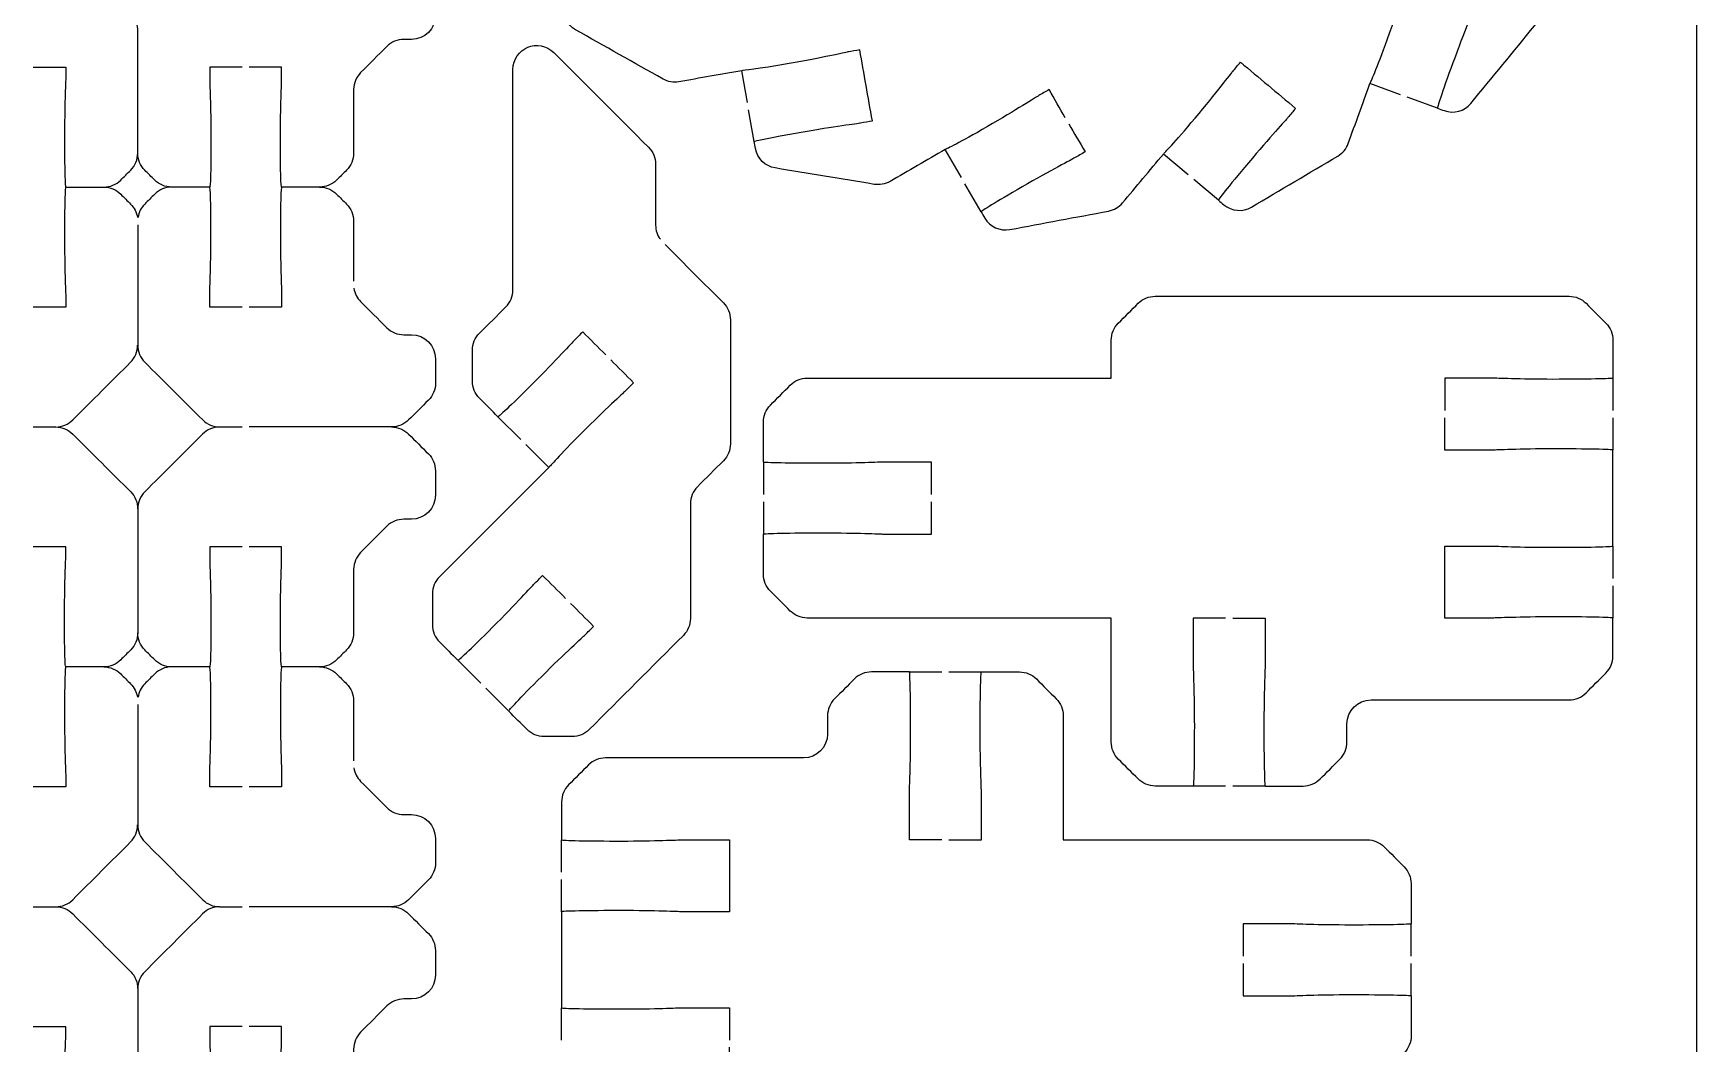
# Model space of a CAD drawing. Extents: x 5 to 405, y 225 to 445.
# Drawn here: x 65.6 to 135, y 337.4 to 379.5 of the extents above; entities that cross this region are included whole.
import ezdxf

# ---------------------------------------------------------------- set-up
doc = ezdxf.new("R2010")
doc.units = 0
doc.header["$MEASUREMENT"] = 0
doc.layers.add('DEFAULT', color=18, linetype='CONTINUOUS')

msp = doc.modelspace()

# ---------------------------------------------------------------- linework, layer by layer
at = {"layer": 'DEFAULT', "color": 1}
for points in [[(134.998, 237.15), (134.998, 432.85)], [(95.418, 376.613), (95.182, 377.94)], [(122.645, 376.941), (121.375, 377.404)], [(124.194, 376.377), (122.924, 376.839)], [(95.704, 374.987), (95.467, 376.313)], [(104.34, 373.484), (103.666, 374.652)], [(113.794, 373.597), (112.761, 374.465)], [(105.165, 372.055), (104.491, 373.223)], [(115.061, 372.539), (114.027, 373.403)], [(131.505, 365.124), (131.505, 363.773)], [(85.976, 362.566), (85.02, 363.518)], [(131.505, 363.473), (131.505, 362.126)], [(87.144, 361.398), (87.141, 361.398), (86.188, 362.354)], [(96.09, 361.625), (96.09, 360.273)], [(96.09, 359.974), (96.09, 358.626)], [(131.505, 358.122), (131.505, 356.77)], [(131.505, 356.471), (131.505, 355.123)], [(84.304, 352.409), (83.348, 353.362)], [(102.173, 352.878), (103.524, 352.878)], [(103.824, 352.878), (105.175, 352.878)], [(85.472, 351.242), (84.516, 352.198)], [(115.355, 348.12), (114.004, 348.12)], [(117.006, 348.12), (115.655, 348.12)], [(87.674, 344.528), (87.674, 345.875)], [(87.674, 342.877), (87.674, 344.228)], [(123.089, 341.025), (123.089, 342.372)], [(123.089, 339.374), (123.089, 340.725)], [(87.674, 337.525), (87.674, 338.873)]]:
    msp.add_lwpolyline(points, dxfattribs=at)
for points, knots in [([(108.672, 375.982), (108.447, 376.372), (108.223, 376.763), (107.998, 377.153), (107.853, 377.07), (107.709, 376.986), (107.564, 376.903), (107.455, 376.839), (106.622, 376.303), (105.423, 375.611), (104.227, 374.92), (103.729, 374.687), (103.666, 374.652), (102.899, 374.21), (102.133, 373.768), (101.366, 373.325), (101.165, 373.209), (100.932, 373.167), (100.703, 373.205), (99.328, 373.432), (97.953, 373.659), (96.579, 373.886), (96.159, 373.957), (95.827, 374.281), (95.757, 374.701), (95.739, 374.797), (95.721, 374.892), (95.704, 374.987), (95.704, 375.015), (96.311, 375.142), (97.665, 375.382), (99.027, 375.622), (100.011, 375.745), (100.135, 375.77), (100.299, 375.798), (100.464, 375.827), (100.629, 375.855), (100.455, 376.839), (100.28, 377.823), (100.106, 378.808), (99.943, 378.779), (99.78, 378.751), (99.616, 378.723), (99.489, 378.698), (98.522, 378.48), (97.161, 378.24), (95.799, 378), (95.252, 377.954), (95.182, 377.94), (94.309, 377.787), (93.437, 377.634), (92.564, 377.481), (92.338, 377.439), (92.102, 377.481), (91.901, 377.594), (90.686, 378.278), (89.471, 378.963), (88.257, 379.647), (87.886, 379.855), (87.689, 380.272), (87.763, 380.691), (87.779, 380.787), (87.796, 380.882), (87.812, 380.977), (87.816, 381.005), (88.43, 380.917), (89.791, 380.677), (91.153, 380.437), (92.12, 380.219), (92.247, 380.194), (92.41, 380.166), (92.573, 380.138), (92.737, 380.109), (92.911, 381.094), (93.085, 382.078), (93.259, 383.062), (93.094, 383.091), (92.93, 383.121), (92.765, 383.15), (92.642, 383.171), (91.657, 383.295), (90.296, 383.535), (88.934, 383.775), (88.401, 383.919), (88.331, 383.93), (87.459, 384.084), (86.588, 384.238), (85.717, 384.392), (85.491, 384.434), (85.283, 384.551), (85.131, 384.727), (84.223, 385.786), (83.315, 386.844), (82.408, 387.902), (82.132, 388.227), (82.09, 388.689), (82.302, 389.056), (82.35, 389.139), (82.398, 389.223), (82.446, 389.306), (82.461, 389.331), (83.007, 389.042), (84.203, 388.35), (85.403, 387.659), (86.235, 387.119), (86.345, 387.056), (86.489, 386.972), (86.634, 386.889), (86.779, 386.805), (87.003, 387.194), (87.228, 387.584), (87.452, 387.973)], [0, 0, 0, 0, 3.830209, 3.830209, 3.830209, 5.25042, 5.25042, 5.25042, 6.25042, 6.25042, 6.25042, 7.25042, 7.25042, 7.25042, 14.776907, 14.776907, 14.776907, 15.776907, 15.776907, 15.776907, 27.625156, 27.625156, 27.625156, 28.625156, 28.625156, 28.625156, 29.448927, 29.448927, 29.448927, 30.448927, 30.448927, 30.448927, 31.448927, 31.448927, 31.448927, 32.86935, 32.86935, 32.86935, 41.369191, 41.369191, 41.369191, 42.779758, 42.779758, 42.779758, 43.779758, 43.779758, 43.779758, 44.779758, 44.779758, 44.779758, 52.312779, 52.312779, 52.312779, 53.312779, 53.312779, 53.312779, 65.169477, 65.169477, 65.169477, 66.169477, 66.169477, 66.169477, 66.991487, 66.991487, 66.991487, 67.991487, 67.991487, 67.991487, 68.991487, 68.991487, 68.991487, 70.402054, 70.402054, 70.402054, 78.901896, 78.901896, 78.901896, 80.324042, 80.324042, 80.324042, 81.324042, 81.324042, 81.324042, 82.324042, 82.324042, 82.324042, 89.848947, 89.848947, 89.848947, 90.848947, 90.848947, 90.848947, 102.706367, 102.706367, 102.706367, 103.706367, 103.706367, 103.706367, 104.526245, 104.526245, 104.526245, 105.526245, 105.526245, 105.526245, 106.526245, 106.526245, 106.526245, 107.946456, 107.946456, 107.946456, 111.768, 111.768, 111.768, 111.768]), ([(108.824, 375.724), (109.048, 375.335), (109.273, 374.946), (109.497, 374.557), (109.353, 374.473), (109.208, 374.39), (109.063, 374.306), (108.954, 374.243), (108.072, 373.791), (106.873, 373.1), (105.716, 372.433), (105.186, 372.101), (105.165, 372.055), (105.215, 371.971), (105.264, 371.886), (105.313, 371.801), (105.525, 371.435), (105.945, 371.244), (106.361, 371.322), (107.732, 371.578), (109.103, 371.834), (110.475, 372.091), (110.7, 372.133), (110.905, 372.253), (111.057, 372.429), (111.626, 373.108), (112.195, 373.786), (112.764, 374.465), (112.81, 374.521), (113.198, 374.909), (114.087, 375.968), (114.976, 377.026), (115.576, 377.816), (115.657, 377.915), (115.764, 378.042), (115.871, 378.169), (115.978, 378.296), (116.743, 377.654), (117.509, 377.012), (118.275, 376.37), (118.167, 376.243), (118.06, 376.116), (117.953, 375.989), (117.872, 375.89), (117.199, 375.163), (116.31, 374.105), (115.421, 373.043), (115.04, 372.556), (115.061, 372.539), (115.136, 372.476), (115.211, 372.414), (115.286, 372.352), (115.611, 372.08), (116.073, 372.041), (116.437, 372.257), (117.637, 372.966), (118.838, 373.675), (120.038, 374.384), (120.236, 374.504), (120.391, 374.687), (120.469, 374.906), (120.771, 375.738), (121.073, 376.571), (121.375, 377.404), (121.4, 377.471), (121.633, 377.968), (122.109, 379.266), (122.582, 380.564), (122.875, 381.513), (122.917, 381.633), (122.974, 381.79), (123.03, 381.946), (123.086, 382.103), (124.026, 381.76), (124.966, 381.418), (125.905, 381.076), (125.849, 380.92), (125.792, 380.763), (125.736, 380.607), (125.69, 380.487), (125.305, 379.573), (124.833, 378.275), (124.36, 376.973), (124.169, 376.388), (124.194, 376.377), (124.286, 376.344), (124.378, 376.311), (124.469, 376.278), (124.868, 376.134), (125.316, 376.253), (125.584, 376.582), (126.47, 377.66), (127.355, 378.738), (128.24, 379.817), (128.389, 379.993), (128.466, 380.219), (128.466, 380.452), (128.466, 381.335), (128.466, 382.218), (128.466, 383.101), (128.466, 383.122), (128.463, 383.143), (128.463, 383.164), (128.37, 383.996), (128.277, 384.827), (128.184, 385.659), (128.142, 386.036), (127.888, 386.357), (127.531, 386.488), (126.806, 386.752), (126.08, 387.017), (125.355, 387.281), (124.97, 387.422), (124.533, 387.317), (124.265, 387.003), (120.511, 382.642), (114.951, 379.884), (108.746, 379.884), (105.352, 379.884), (102.146, 380.713), (99.327, 382.177), (98.731, 382.487), (98.621, 383.291), (99.094, 383.764), (99.757, 384.426), (100.42, 385.088), (101.084, 385.75), (101.271, 385.937), (101.376, 386.092), (101.376, 386.297)], [0, 0, 0, 0, 3.821544, 3.821544, 3.821544, 5.241755, 5.241755, 5.241755, 6.241755, 6.241755, 6.241755, 7.251755, 7.251755, 7.251755, 8.085302, 8.085302, 8.085302, 9.085302, 9.085302, 9.085302, 20.947342, 20.947342, 20.947342, 21.947342, 21.947342, 21.947342, 29.478511, 29.478511, 29.478511, 30.478511, 30.478511, 30.478511, 31.478511, 31.478511, 31.478511, 32.890779, 32.890779, 32.890779, 41.387349, 41.387349, 41.387349, 42.799616, 42.799616, 42.799616, 43.799616, 43.799616, 43.799616, 44.799616, 44.799616, 44.799616, 45.630579, 45.630579, 45.630579, 46.630579, 46.630579, 46.630579, 58.488277, 58.488277, 58.488277, 59.488277, 59.488277, 59.488277, 67.020296, 67.020296, 67.020296, 68.020296, 68.020296, 68.020296, 69.020296, 69.020296, 69.020296, 70.434262, 70.434262, 70.434262, 78.937685, 78.937685, 78.937685, 80.351651, 80.351651, 80.351651, 81.351651, 81.351651, 81.351651, 82.351651, 82.351651, 82.351651, 83.180385, 83.180385, 83.180385, 84.180385, 84.180385, 84.180385, 96.045872, 96.045872, 96.045872, 97.045872, 97.045872, 97.045872, 104.555872, 104.555872, 104.555872, 105.555872, 105.555872, 105.555872, 112.669873, 112.669873, 112.669873, 113.669873, 113.669873, 113.669873, 120.237323, 120.237323, 120.237323, 121.237323, 121.237323, 121.237323, 122.237323, 122.237323, 122.237323, 123.237323, 123.237323, 123.237323, 124.237323, 124.237323, 124.237323, 132.206419, 132.206419, 132.206419, 133.206419, 133.206419, 133.206419, 133.206419]), ([(65.647, 378.091), (66.098, 378.091), (66.548, 378.091), (66.998, 378.091), (66.998, 377.924), (66.998, 377.757), (66.998, 377.59), (66.998, 377.463), (66.949, 376.472), (66.949, 375.089), (66.949, 373.706), (66.97, 373.089), (66.998, 373.089), (67.526, 373.089), (68.054, 373.089), (68.582, 373.089), (68.85, 373.089), (69.104, 373.195), (69.291, 373.382), (69.43, 373.52), (69.569, 373.659), (69.708, 373.798), (69.895, 373.985), (70.001, 374.239), (70.001, 374.504), (70.001, 376.227), (70.001, 377.951), (70.001, 379.675), (70.001, 379.94), (69.895, 380.197), (69.708, 380.384), (68.902, 381.189), (68.097, 381.993), (67.291, 382.797), (67.104, 382.984), (66.85, 383.09), (66.582, 383.09), (66.27, 383.09), (65.959, 383.09), (65.647, 383.09)], [0, 0, 0, 0, 3.83, 3.83, 3.83, 5.25, 5.25, 5.25, 6.25, 6.25, 6.25, 7.25, 7.25, 7.25, 11.74, 11.74, 11.74, 12.74, 12.74, 12.74, 14.408772, 14.408772, 14.408772, 15.408772, 15.408772, 15.408772, 30.068772, 30.068772, 30.068772, 31.068772, 31.068772, 31.068772, 40.749066, 40.749066, 40.749066, 41.749066, 41.749066, 41.749066, 44.399066, 44.399066, 44.399066, 44.399066]), ([(80.587, 383.091), (80.851, 383.091), (81.109, 382.985), (81.296, 382.794), (81.571, 382.519), (81.846, 382.244), (82.121, 381.969), (82.308, 381.782), (82.414, 381.528), (82.414, 381.263), (82.414, 380.923), (82.414, 380.584), (82.414, 380.244), (82.414, 379.693), (81.966, 379.245), (81.412, 379.245), (81.305, 379.245), (81.198, 379.245), (81.091, 379.245), (80.827, 379.245), (80.573, 379.139), (80.386, 378.953), (80.022, 378.589), (79.659, 378.226), (79.296, 377.862), (79.109, 377.675), (79.003, 377.421), (79.003, 377.153), (79.003, 376.27), (79.003, 375.387), (79.003, 374.504), (79.003, 374.239), (78.897, 373.985), (78.71, 373.798), (78.571, 373.66), (78.433, 373.521), (78.294, 373.382), (78.107, 373.195), (77.853, 373.089), (77.585, 373.089), (77.057, 373.089), (76.529, 373.089), (76.001, 373.089), (75.976, 373.089), (75.951, 373.707), (75.951, 375.09), (75.951, 376.472), (76.001, 377.464), (76.001, 377.591), (76.001, 377.758), (76.001, 377.925), (76.001, 378.092), (75.55, 378.092), (75.1, 378.092), (74.65, 378.092)], [0, 0, 0, 0, 1, 1, 1, 4.30926, 4.30926, 4.30926, 5.30926, 5.30926, 5.30926, 8.19926, 8.19926, 8.19926, 9.19926, 9.19926, 9.19926, 10.10926, 10.10926, 10.10926, 11.10926, 11.10926, 11.10926, 15.47918, 15.47918, 15.47918, 16.47918, 16.47918, 16.47918, 23.98918, 23.98918, 23.98918, 24.98918, 24.98918, 24.98918, 26.657952, 26.657952, 26.657952, 27.657952, 27.657952, 27.657952, 32.147952, 32.147952, 32.147952, 33.147952, 33.147952, 33.147952, 34.147952, 34.147952, 34.147952, 35.567952, 35.567952, 35.567952, 39.397952, 39.397952, 39.397952, 39.397952]), ([(89.511, 366.097), (89.193, 366.416), (88.874, 366.735), (88.555, 367.053), (88.438, 366.936), (88.32, 366.818), (88.202, 366.7), (88.114, 366.612), (87.448, 365.875), (86.47, 364.898), (85.49, 363.921), (85.038, 363.497), (85.02, 363.518), (84.764, 363.775), (84.508, 364.031), (84.251, 364.287), (84.064, 364.478), (83.959, 364.732), (83.959, 364.997), (83.959, 365.428), (83.959, 365.86), (83.959, 366.291), (83.959, 366.556), (84.064, 366.81), (84.251, 366.997), (84.618, 367.364), (84.985, 367.731), (85.352, 368.097), (85.539, 368.288), (85.645, 368.542), (85.645, 368.807), (85.645, 371.869), (85.645, 374.931), (85.645, 377.993), (85.645, 378.885), (86.724, 379.33), (87.352, 378.698), (88.668, 377.383), (89.984, 376.067), (91.3, 374.751), (91.487, 374.564), (91.593, 374.31), (91.593, 374.045), (91.593, 373.199), (91.593, 372.352), (91.593, 371.505), (91.593, 371.29), (91.663, 371.082), (91.79, 370.913)], [0, 0, 0, 0, 3.832519, 3.832519, 3.832519, 5.246732, 5.246732, 5.246732, 6.246732, 6.246732, 6.246732, 7.246732, 7.246732, 7.246732, 10.329718, 10.329718, 10.329718, 11.329718, 11.329718, 11.329718, 14.999718, 14.999718, 14.999718, 15.999718, 15.999718, 15.999718, 20.412064, 20.412064, 20.412064, 21.412064, 21.412064, 21.412064, 47.452064, 47.452064, 47.452064, 48.452064, 48.452064, 48.452064, 64.277114, 64.277114, 64.277114, 65.277114, 65.277114, 65.277114, 72.477114, 72.477114, 72.477114, 73.477114, 73.477114, 73.477114, 73.477114]), ([(74.35, 378.092), (73.901, 378.092), (73.451, 378.092), (73.002, 378.092), (73.002, 377.925), (73.002, 377.758), (73.002, 377.591), (73.002, 377.464), (73.052, 376.472), (73.052, 375.09), (73.052, 373.707), (73.03, 373.089), (73.002, 373.089), (72.473, 373.089), (71.944, 373.089), (71.415, 373.089), (71.15, 373.089), (70.896, 373.195), (70.709, 373.382), (70.57, 373.521), (70.432, 373.66), (70.293, 373.798), (70.106, 373.985), (70, 374.239), (70, 374.504)], [0, 0, 0, 0, 3.82, 3.82, 3.82, 5.24, 5.24, 5.24, 6.24, 6.24, 6.24, 7.24, 7.24, 7.24, 11.74, 11.74, 11.74, 12.74, 12.74, 12.74, 14.408772, 14.408772, 14.408772, 15.408772, 15.408772, 15.408772, 15.408772]), ([(66.998, 373.089), (66.97, 373.089), (66.949, 372.472), (66.949, 371.089), (66.949, 369.706), (66.998, 368.715), (66.998, 368.588), (66.998, 368.421), (66.998, 368.254), (66.998, 368.087), (66.548, 368.087), (66.097, 368.087), (65.647, 368.087)], [0, 0, 0, 0, 1, 1, 1, 2, 2, 2, 3.42, 3.42, 3.42, 7.25, 7.25, 7.25, 7.25]), ([(68.582, 373.089), (68.85, 373.089), (69.104, 372.983), (69.291, 372.797), (69.43, 372.658), (69.568, 372.519), (69.707, 372.38), (69.859, 372.229), (69.958, 372.035), (69.986, 371.823)], [0, 0, 0, 0, 1, 1, 1, 2.668772, 2.668772, 2.668772, 3.668772, 3.668772, 3.668772, 3.668772]), ([(74.35, 368.087), (73.901, 368.087), (73.451, 368.087), (73.002, 368.087), (73.002, 368.254), (73.002, 368.421), (73.002, 368.588), (73.002, 368.715), (73.052, 369.706), (73.052, 371.089), (73.052, 372.472), (73.03, 373.089), (73.002, 373.089), (72.473, 373.089), (71.944, 373.089), (71.415, 373.089), (71.15, 373.089), (70.896, 372.984), (70.709, 372.797), (70.57, 372.658), (70.432, 372.519), (70.293, 372.38), (70.141, 372.229), (70.042, 372.035), (70.014, 371.823)], [0, 0, 0, 0, 3.82, 3.82, 3.82, 5.24, 5.24, 5.24, 6.24, 6.24, 6.24, 7.24, 7.24, 7.24, 11.74, 11.74, 11.74, 12.74, 12.74, 12.74, 14.408772, 14.408772, 14.408772, 15.408772, 15.408772, 15.408772, 15.408772]), ([(76.001, 373.089), (75.976, 373.089), (75.951, 372.472), (75.951, 371.089), (75.951, 369.706), (76.001, 368.715), (76.001, 368.588), (76.001, 368.421), (76.001, 368.254), (76.001, 368.087), (75.55, 368.087), (75.1, 368.087), (74.65, 368.087)], [0, 0, 0, 0, 1, 1, 1, 2, 2, 2, 3.42, 3.42, 3.42, 7.25, 7.25, 7.25, 7.25]), ([(77.585, 373.089), (77.853, 373.089), (78.107, 372.983), (78.294, 372.797), (78.433, 372.658), (78.571, 372.519), (78.71, 372.38), (78.897, 372.193), (79.003, 371.939), (79.003, 371.671), (79.003, 370.839), (79.003, 370.006), (79.003, 369.173)], [0, 0, 0, 0, 1, 1, 1, 2.668772, 2.668772, 2.668772, 3.668772, 3.668772, 3.668772, 10.748772, 10.748772, 10.748772, 10.748772]), ([(70.001, 371.522), (70.001, 369.848), (70.001, 368.173), (70.001, 366.499), (70.001, 366.234), (70.106, 365.98), (70.293, 365.793), (71.099, 364.989), (71.904, 364.185), (72.71, 363.38), (72.897, 363.193), (73.151, 363.088), (73.415, 363.088), (73.727, 363.088), (74.039, 363.088), (74.35, 363.088)], [0, 0, 0, 0, 14.24, 14.24, 14.24, 15.24, 15.24, 15.24, 24.920294, 24.920294, 24.920294, 25.920294, 25.920294, 25.920294, 28.570294, 28.570294, 28.570294, 28.570294]), ([(91.991, 370.69), (92.8, 369.881), (93.609, 369.072), (94.418, 368.263), (94.605, 368.076), (94.711, 367.822), (94.711, 367.558), (94.711, 365.833), (94.711, 364.108), (94.711, 362.382), (94.711, 362.118), (94.605, 361.864), (94.418, 361.677), (94.057, 361.316), (93.696, 360.955), (93.335, 360.594), (93.148, 360.407), (93.043, 360.149), (93.043, 359.885), (93.043, 358.293), (93.043, 356.7), (93.043, 355.108), (93.043, 354.844), (92.937, 354.59), (92.75, 354.399), (91.441, 353.09), (90.132, 351.781), (88.823, 350.473), (88.636, 350.286), (88.382, 350.18), (88.118, 350.18), (87.727, 350.18), (87.337, 350.18), (86.947, 350.18), (86.678, 350.18), (86.424, 350.286), (86.237, 350.473), (85.981, 350.729), (85.725, 350.985), (85.468, 351.242), (85.468, 351.277), (85.892, 351.736), (86.848, 352.692), (87.825, 353.669), (88.562, 354.336), (88.654, 354.424), (88.772, 354.541), (88.889, 354.659), (89.007, 354.777), (88.688, 355.095), (88.369, 355.414), (88.051, 355.733)], [0, 0, 0, 0, 9.729789, 9.729789, 9.729789, 10.729789, 10.729789, 10.729789, 25.399789, 25.399789, 25.399789, 26.399789, 26.399789, 26.399789, 30.741425, 30.741425, 30.741425, 31.741425, 31.741425, 31.741425, 45.281425, 45.281425, 45.281425, 46.281425, 46.281425, 46.281425, 62.021622, 62.021622, 62.021622, 63.021622, 63.021622, 63.021622, 66.341622, 66.341622, 66.341622, 67.341622, 67.341622, 67.341622, 70.424607, 70.424607, 70.424607, 71.424607, 71.424607, 71.424607, 72.424607, 72.424607, 72.424607, 73.838821, 73.838821, 73.838821, 77.67134, 77.67134, 77.67134, 77.67134]), ([(79.018, 368.873), (79.046, 368.662), (79.145, 368.467), (79.296, 368.316), (79.66, 367.952), (80.023, 367.589), (80.386, 367.226), (80.573, 367.039), (80.827, 366.933), (81.092, 366.933), (81.199, 366.933), (81.306, 366.933), (81.413, 366.933), (81.967, 366.933), (82.415, 366.485), (82.415, 365.931), (82.415, 365.592), (82.415, 365.254), (82.415, 364.915), (82.415, 364.65), (82.309, 364.396), (82.122, 364.209), (81.847, 363.933), (81.572, 363.657), (81.296, 363.38), (81.11, 363.193), (80.852, 363.088), (80.587, 363.088), (78.608, 363.088), (76.629, 363.088), (74.65, 363.088)], [0, 0, 0, 0, 1, 1, 1, 5.36992, 5.36992, 5.36992, 6.36992, 6.36992, 6.36992, 7.27992, 7.27992, 7.27992, 8.27992, 8.27992, 8.27992, 11.15992, 11.15992, 11.15992, 12.15992, 12.15992, 12.15992, 15.476258, 15.476258, 15.476258, 16.476258, 16.476258, 16.476258, 33.306258, 33.306258, 33.306258, 33.306258]), ([(103.089, 360.273), (103.089, 360.724), (103.089, 361.174), (103.089, 361.625), (102.423, 361.625), (101.757, 361.625), (101.092, 361.625), (100.965, 361.625), (99.974, 361.575), (98.591, 361.575), (97.208, 361.575), (96.09, 361.596), (96.09, 361.625), (96.088, 362.181), (96.087, 362.737), (96.086, 363.293), (96.086, 363.561), (96.192, 363.815), (96.379, 364.002), (96.655, 364.279), (96.931, 364.555), (97.208, 364.831), (97.395, 365.018), (97.649, 365.124), (97.917, 365.124), (102.141, 365.124), (106.365, 365.124), (110.589, 365.124), (110.589, 365.653), (110.589, 366.182), (110.589, 366.712), (110.589, 366.976), (110.695, 367.23), (110.881, 367.417), (111.158, 367.694), (111.434, 367.97), (111.711, 368.246), (111.897, 368.433), (112.151, 368.539), (112.42, 368.539), (118.172, 368.539), (123.925, 368.539), (129.677, 368.539), (129.942, 368.539), (130.196, 368.433), (130.383, 368.246), (130.659, 367.97), (130.936, 367.694), (131.212, 367.417), (131.399, 367.23), (131.505, 366.976), (131.505, 366.712), (131.505, 366.182), (131.505, 365.653), (131.505, 365.124), (131.505, 365.099), (130.387, 365.075), (129.004, 365.075), (127.621, 365.075), (126.629, 365.124), (126.502, 365.124), (125.836, 365.124), (125.169, 365.124), (124.502, 365.124), (124.502, 364.674), (124.502, 364.223), (124.502, 363.773)], [0, 0, 0, 0, 3.83, 3.83, 3.83, 9.49, 9.49, 9.49, 10.49, 10.49, 10.49, 11.49, 11.49, 11.49, 16.220011, 16.220011, 16.220011, 17.220011, 17.220011, 17.220011, 20.543412, 20.543412, 20.543412, 21.543412, 21.543412, 21.543412, 57.463412, 57.463412, 57.463412, 61.963412, 61.963412, 61.963412, 62.963412, 62.963412, 62.963412, 66.286814, 66.286814, 66.286814, 67.286814, 67.286814, 67.286814, 116.206814, 116.206814, 116.206814, 117.206814, 117.206814, 117.206814, 120.530216, 120.530216, 120.530216, 121.530216, 121.530216, 121.530216, 126.030216, 126.030216, 126.030216, 127.030216, 127.030216, 127.030216, 128.030216, 128.030216, 128.030216, 133.700216, 133.700216, 133.700216, 137.530216, 137.530216, 137.530216, 137.530216]), ([(66.583, 363.087), (66.848, 363.087), (67.103, 363.192), (67.29, 363.38), (68.095, 364.184), (68.901, 364.988), (69.706, 365.793), (69.894, 365.98), (69.999, 366.235), (69.999, 366.5)], [0, 0, 0, 0, 1, 1, 1, 10.679587, 10.679587, 10.679587, 11.679587, 11.679587, 11.679587, 11.679587]), ([(89.723, 365.886), (90.04, 365.568), (90.358, 365.251), (90.675, 364.933), (90.558, 364.815), (90.44, 364.698), (90.323, 364.58), (90.234, 364.492), (89.497, 363.825), (88.52, 362.848), (87.543, 361.871), (87.194, 361.451), (87.141, 361.398), (85.621, 359.879), (84.102, 358.36), (82.583, 356.84), (82.396, 356.653), (82.29, 356.399), (82.29, 356.135), (82.29, 355.703), (82.29, 355.272), (82.29, 354.84), (82.29, 354.572), (82.396, 354.321), (82.583, 354.131), (82.838, 353.875), (83.093, 353.618), (83.348, 353.362), (83.369, 353.341), (83.821, 353.764), (84.798, 354.741), (85.775, 355.718), (86.442, 356.456), (86.53, 356.548), (86.648, 356.664), (86.765, 356.78), (86.883, 356.897), (87.202, 356.579), (87.52, 356.262), (87.839, 355.944)], [0, 0, 0, 0, 3.818377, 3.818377, 3.818377, 5.23259, 5.23259, 5.23259, 6.23259, 6.23259, 6.23259, 7.23259, 7.23259, 7.23259, 25.504229, 25.504229, 25.504229, 26.504229, 26.504229, 26.504229, 30.174229, 30.174229, 30.174229, 31.174229, 31.174229, 31.174229, 34.250152, 34.250152, 34.250152, 35.250152, 35.250152, 35.250152, 36.250152, 36.250152, 36.250152, 37.657312, 37.657312, 37.657312, 41.482767, 41.482767, 41.482767, 41.482767]), ([(115.655, 355.123), (116.104, 355.123), (116.553, 355.123), (117.002, 355.123), (117.002, 354.456), (117.002, 353.789), (117.002, 353.123), (117.002, 352.996), (116.953, 352.004), (116.953, 350.621), (116.953, 349.239), (116.977, 348.12), (117.002, 348.12), (117.531, 348.12), (118.061, 348.12), (118.59, 348.12), (118.854, 348.12), (119.108, 348.226), (119.295, 348.413), (119.572, 348.689), (119.848, 348.966), (120.124, 349.242), (120.311, 349.429), (120.417, 349.683), (120.417, 349.951), (120.417, 350.204), (120.417, 350.457), (120.417, 350.71), (120.417, 351.26), (120.865, 351.708), (121.419, 351.708), (124.172, 351.708), (126.925, 351.708), (129.677, 351.708), (129.942, 351.708), (130.196, 351.814), (130.383, 352.001), (130.659, 352.277), (130.936, 352.554), (131.212, 352.83), (131.399, 353.017), (131.505, 353.271), (131.505, 353.539), (131.505, 354.067), (131.505, 354.595), (131.505, 355.123), (131.505, 355.151), (130.387, 355.172), (129.004, 355.172), (127.621, 355.172), (126.629, 355.123), (126.502, 355.123), (125.836, 355.123), (125.169, 355.123), (124.502, 355.123), (124.502, 356.122), (124.502, 357.122), (124.502, 358.122), (125.169, 358.122), (125.836, 358.122), (126.502, 358.122), (126.629, 358.122), (127.621, 358.072), (129.004, 358.072), (130.387, 358.072), (131.505, 358.097), (131.505, 358.122), (131.505, 359.456), (131.505, 360.791), (131.505, 362.126), (131.505, 362.154), (130.387, 362.175), (129.004, 362.175), (127.621, 362.175), (126.629, 362.126), (126.502, 362.126), (125.836, 362.126), (125.169, 362.126), (124.502, 362.126), (124.502, 362.575), (124.502, 363.024), (124.502, 363.473)], [0, 0, 0, 0, 3.82, 3.82, 3.82, 9.49, 9.49, 9.49, 10.49, 10.49, 10.49, 11.49, 11.49, 11.49, 15.99, 15.99, 15.99, 16.99, 16.99, 16.99, 20.313402, 20.313402, 20.313402, 21.313402, 21.313402, 21.313402, 23.463402, 23.463402, 23.463402, 24.463402, 24.463402, 24.463402, 47.873402, 47.873402, 47.873402, 48.873402, 48.873402, 48.873402, 52.196804, 52.196804, 52.196804, 53.196804, 53.196804, 53.196804, 57.686804, 57.686804, 57.686804, 58.686804, 58.686804, 58.686804, 59.686804, 59.686804, 59.686804, 65.356804, 65.356804, 65.356804, 73.856804, 73.856804, 73.856804, 79.526804, 79.526804, 79.526804, 80.526804, 80.526804, 80.526804, 81.526804, 81.526804, 81.526804, 92.876804, 92.876804, 92.876804, 93.876804, 93.876804, 93.876804, 94.876804, 94.876804, 94.876804, 100.546804, 100.546804, 100.546804, 104.366804, 104.366804, 104.366804, 104.366804]), ([(65.647, 363.088), (65.959, 363.088), (66.27, 363.088), (66.582, 363.088), (66.85, 363.088), (67.104, 362.982), (67.291, 362.795), (68.097, 361.99), (68.902, 361.186), (69.708, 360.382), (69.895, 360.195), (70.001, 359.937), (70.001, 359.673), (70.001, 357.949), (70.001, 356.225), (70.001, 354.501), (70.001, 354.236), (69.895, 353.982), (69.708, 353.795), (69.569, 353.657), (69.43, 353.518), (69.291, 353.379), (69.104, 353.192), (68.85, 353.086), (68.582, 353.086), (68.054, 353.086), (67.526, 353.086), (66.998, 353.086), (66.97, 353.086), (66.949, 353.704), (66.949, 355.087), (66.949, 356.469), (66.998, 357.461), (66.998, 357.588), (66.998, 357.755), (66.998, 357.922), (66.998, 358.089), (66.548, 358.089), (66.098, 358.089), (65.647, 358.089)], [0, 0, 0, 0, 2.65, 2.65, 2.65, 3.65, 3.65, 3.65, 13.330294, 13.330294, 13.330294, 14.330294, 14.330294, 14.330294, 28.990294, 28.990294, 28.990294, 29.990294, 29.990294, 29.990294, 31.659066, 31.659066, 31.659066, 32.659066, 32.659066, 32.659066, 37.149066, 37.149066, 37.149066, 38.149066, 38.149066, 38.149066, 39.149066, 39.149066, 39.149066, 40.569066, 40.569066, 40.569066, 44.399066, 44.399066, 44.399066, 44.399066]), ([(73.415, 363.087), (73.15, 363.087), (72.896, 362.982), (72.709, 362.795), (71.903, 361.99), (71.098, 361.186), (70.293, 360.382), (70.105, 360.194), (69.999, 359.939), (69.999, 359.674)], [0, 0, 0, 0, 1, 1, 1, 10.679587, 10.679587, 10.679587, 11.679587, 11.679587, 11.679587, 11.679587]), ([(80.587, 363.088), (80.851, 363.088), (81.109, 362.982), (81.296, 362.792), (81.571, 362.517), (81.846, 362.241), (82.121, 361.966), (82.308, 361.779), (82.414, 361.525), (82.414, 361.261), (82.414, 360.921), (82.414, 360.581), (82.414, 360.241), (82.414, 359.691), (81.966, 359.243), (81.412, 359.243), (81.305, 359.243), (81.198, 359.243), (81.091, 359.243), (80.827, 359.243), (80.573, 359.137), (80.386, 358.95), (80.022, 358.587), (79.659, 358.223), (79.296, 357.86), (79.109, 357.673), (79.003, 357.419), (79.003, 357.151), (79.003, 356.268), (79.003, 355.385), (79.003, 354.501), (79.003, 354.237), (78.897, 353.983), (78.71, 353.796), (78.571, 353.657), (78.433, 353.518), (78.294, 353.38), (78.107, 353.193), (77.853, 353.087), (77.585, 353.087), (77.057, 353.087), (76.529, 353.087), (76.001, 353.087), (75.976, 353.087), (75.951, 353.704), (75.951, 355.087), (75.951, 356.47), (76.001, 357.461), (76.001, 357.588), (76.001, 357.755), (76.001, 357.922), (76.001, 358.089), (75.55, 358.089), (75.1, 358.089), (74.65, 358.089)], [0, 0, 0, 0, 1, 1, 1, 4.30926, 4.30926, 4.30926, 5.30926, 5.30926, 5.30926, 8.19926, 8.19926, 8.19926, 9.19926, 9.19926, 9.19926, 10.10926, 10.10926, 10.10926, 11.10926, 11.10926, 11.10926, 15.47918, 15.47918, 15.47918, 16.47918, 16.47918, 16.47918, 23.98918, 23.98918, 23.98918, 24.98918, 24.98918, 24.98918, 26.657952, 26.657952, 26.657952, 27.657952, 27.657952, 27.657952, 32.147952, 32.147952, 32.147952, 33.147952, 33.147952, 33.147952, 34.147952, 34.147952, 34.147952, 35.567952, 35.567952, 35.567952, 39.397952, 39.397952, 39.397952, 39.397952]), ([(115.355, 355.123), (114.904, 355.123), (114.454, 355.123), (114.004, 355.123), (114.004, 354.456), (114.004, 353.789), (114.004, 353.123), (114.004, 352.996), (114.053, 352.004), (114.053, 350.621), (114.053, 349.239), (114.032, 348.12), (114.004, 348.12), (113.476, 348.12), (112.948, 348.12), (112.42, 348.12), (112.151, 348.12), (111.897, 348.226), (111.711, 348.413), (111.434, 348.689), (111.158, 348.966), (110.881, 349.242), (110.695, 349.429), (110.589, 349.683), (110.589, 349.951), (110.589, 351.675), (110.589, 353.399), (110.589, 355.123), (106.365, 355.123), (102.141, 355.123), (97.917, 355.123), (97.652, 355.123), (97.395, 355.229), (97.208, 355.416), (96.933, 355.692), (96.657, 355.968), (96.382, 356.245), (96.195, 356.432), (96.09, 356.686), (96.09, 356.95), (96.09, 357.509), (96.09, 358.067), (96.09, 358.626), (96.09, 358.651), (97.208, 358.675), (98.591, 358.675), (99.974, 358.675), (100.965, 358.626), (101.092, 358.626), (101.757, 358.626), (102.423, 358.626), (103.089, 358.626), (103.089, 359.075), (103.089, 359.524), (103.089, 359.974)], [0, 0, 0, 0, 3.83, 3.83, 3.83, 9.5, 9.5, 9.5, 10.5, 10.5, 10.5, 11.5, 11.5, 11.5, 15.99, 15.99, 15.99, 16.99, 16.99, 16.99, 20.313402, 20.313402, 20.313402, 21.313402, 21.313402, 21.313402, 35.973402, 35.973402, 35.973402, 71.893402, 71.893402, 71.893402, 72.893402, 72.893402, 72.893402, 76.20974, 76.20974, 76.20974, 77.20974, 77.20974, 77.20974, 81.95974, 81.95974, 81.95974, 82.95974, 82.95974, 82.95974, 83.95974, 83.95974, 83.95974, 89.61974, 89.61974, 89.61974, 93.43974, 93.43974, 93.43974, 93.43974]), ([(74.35, 358.089), (73.901, 358.089), (73.451, 358.089), (73.002, 358.089), (73.002, 357.922), (73.002, 357.755), (73.002, 357.588), (73.002, 357.461), (73.052, 356.47), (73.052, 355.087), (73.052, 353.704), (73.03, 353.087), (73.002, 353.087), (72.473, 353.087), (71.944, 353.087), (71.415, 353.087), (71.15, 353.087), (70.896, 353.193), (70.709, 353.38), (70.57, 353.518), (70.432, 353.657), (70.293, 353.796), (70.106, 353.983), (70, 354.237), (70, 354.501)], [0, 0, 0, 0, 3.82, 3.82, 3.82, 5.24, 5.24, 5.24, 6.24, 6.24, 6.24, 7.24, 7.24, 7.24, 11.74, 11.74, 11.74, 12.74, 12.74, 12.74, 14.408772, 14.408772, 14.408772, 15.408772, 15.408772, 15.408772, 15.408772]), ([(66.998, 353.087), (66.97, 353.087), (66.949, 352.469), (66.949, 351.087), (66.949, 349.704), (66.998, 348.712), (66.998, 348.585), (66.998, 348.418), (66.998, 348.251), (66.998, 348.084), (66.548, 348.084), (66.097, 348.084), (65.647, 348.084)], [0, 0, 0, 0, 1, 1, 1, 2, 2, 2, 3.42, 3.42, 3.42, 7.25, 7.25, 7.25, 7.25]), ([(68.582, 353.087), (68.85, 353.087), (69.104, 352.981), (69.291, 352.794), (69.43, 352.655), (69.568, 352.517), (69.707, 352.378), (69.859, 352.226), (69.958, 352.032), (69.986, 351.82)], [0, 0, 0, 0, 1, 1, 1, 2.668772, 2.668772, 2.668772, 3.668772, 3.668772, 3.668772, 3.668772]), ([(74.35, 348.084), (73.901, 348.084), (73.451, 348.084), (73.002, 348.084), (73.002, 348.251), (73.002, 348.418), (73.002, 348.585), (73.002, 348.712), (73.052, 349.704), (73.052, 351.087), (73.052, 352.469), (73.03, 353.087), (73.002, 353.087), (72.473, 353.087), (71.944, 353.087), (71.415, 353.087), (71.15, 353.087), (70.896, 352.981), (70.709, 352.794), (70.57, 352.655), (70.432, 352.517), (70.293, 352.378), (70.141, 352.226), (70.042, 352.032), (70.014, 351.82)], [0, 0, 0, 0, 3.82, 3.82, 3.82, 5.24, 5.24, 5.24, 6.24, 6.24, 6.24, 7.24, 7.24, 7.24, 11.74, 11.74, 11.74, 12.74, 12.74, 12.74, 14.408772, 14.408772, 14.408772, 15.408772, 15.408772, 15.408772, 15.408772]), ([(76.001, 353.087), (75.976, 353.087), (75.951, 352.469), (75.951, 351.087), (75.951, 349.704), (76.001, 348.712), (76.001, 348.585), (76.001, 348.418), (76.001, 348.251), (76.001, 348.084), (75.55, 348.084), (75.1, 348.084), (74.65, 348.084)], [0, 0, 0, 0, 1, 1, 1, 2, 2, 2, 3.42, 3.42, 3.42, 7.25, 7.25, 7.25, 7.25]), ([(77.585, 353.087), (77.853, 353.087), (78.107, 352.981), (78.294, 352.794), (78.433, 352.655), (78.571, 352.517), (78.71, 352.378), (78.897, 352.191), (79.003, 351.937), (79.003, 351.669), (79.003, 350.836), (79.003, 350.004), (79.003, 349.171)], [0, 0, 0, 0, 1, 1, 1, 2.668772, 2.668772, 2.668772, 3.668772, 3.668772, 3.668772, 10.748772, 10.748772, 10.748772, 10.748772]), ([(103.524, 345.875), (103.075, 345.875), (102.625, 345.875), (102.176, 345.875), (102.176, 346.542), (102.176, 347.209), (102.176, 347.875), (102.176, 348.002), (102.226, 348.994), (102.226, 350.377), (102.226, 351.76), (102.201, 352.878), (102.176, 352.878), (101.647, 352.878), (101.118, 352.878), (100.589, 352.878), (100.324, 352.878), (100.07, 352.772), (99.883, 352.585), (99.607, 352.309), (99.331, 352.032), (99.054, 351.756), (98.867, 351.569), (98.761, 351.315), (98.761, 351.047), (98.761, 350.794), (98.761, 350.541), (98.761, 350.288), (98.761, 349.738), (98.313, 349.29), (97.759, 349.29), (95.007, 349.29), (92.254, 349.29), (89.501, 349.29), (89.236, 349.29), (88.982, 349.184), (88.795, 348.997), (88.519, 348.721), (88.243, 348.445), (87.966, 348.168), (87.779, 347.981), (87.674, 347.727), (87.674, 347.459), (87.674, 346.931), (87.674, 346.403), (87.674, 345.875), (87.674, 345.847), (88.792, 345.826), (90.175, 345.826), (91.558, 345.826), (92.549, 345.875), (92.676, 345.875), (93.343, 345.875), (94.009, 345.875), (94.676, 345.875), (94.676, 344.876), (94.676, 343.876), (94.676, 342.877), (94.009, 342.877), (93.343, 342.877), (92.676, 342.877), (92.549, 342.877), (91.558, 342.926), (90.175, 342.926), (88.792, 342.926), (87.674, 342.901), (87.674, 342.877), (87.674, 341.542), (87.674, 340.207), (87.674, 338.873), (87.674, 338.844), (88.792, 338.823), (90.175, 338.823), (91.558, 338.823), (92.549, 338.873), (92.676, 338.873), (93.343, 338.873), (94.009, 338.873), (94.676, 338.873), (94.676, 338.423), (94.676, 337.974), (94.676, 337.525)], [0, 0, 0, 0, 3.82, 3.82, 3.82, 9.49, 9.49, 9.49, 10.49, 10.49, 10.49, 11.49, 11.49, 11.49, 15.99, 15.99, 15.99, 16.99, 16.99, 16.99, 20.313402, 20.313402, 20.313402, 21.313402, 21.313402, 21.313402, 23.463402, 23.463402, 23.463402, 24.463402, 24.463402, 24.463402, 47.873402, 47.873402, 47.873402, 48.873402, 48.873402, 48.873402, 52.196804, 52.196804, 52.196804, 53.196804, 53.196804, 53.196804, 57.686804, 57.686804, 57.686804, 58.686804, 58.686804, 58.686804, 59.686804, 59.686804, 59.686804, 65.356804, 65.356804, 65.356804, 73.856804, 73.856804, 73.856804, 79.526804, 79.526804, 79.526804, 80.526804, 80.526804, 80.526804, 81.526804, 81.526804, 81.526804, 92.876804, 92.876804, 92.876804, 93.876804, 93.876804, 93.876804, 94.876804, 94.876804, 94.876804, 100.546804, 100.546804, 100.546804, 104.366804, 104.366804, 104.366804, 104.366804]), ([(103.824, 345.875), (104.274, 345.875), (104.724, 345.875), (105.175, 345.875), (105.175, 346.542), (105.175, 347.209), (105.175, 347.875), (105.175, 348.002), (105.125, 348.994), (105.125, 350.377), (105.125, 351.76), (105.147, 352.878), (105.175, 352.878), (105.703, 352.878), (106.231, 352.878), (106.759, 352.878), (107.027, 352.878), (107.281, 352.772), (107.468, 352.585), (107.744, 352.309), (108.021, 352.032), (108.297, 351.756), (108.484, 351.569), (108.59, 351.315), (108.59, 351.047), (108.59, 349.323), (108.59, 347.599), (108.59, 345.875), (112.814, 345.875), (117.038, 345.875), (121.262, 345.875), (121.526, 345.875), (121.784, 345.769), (121.971, 345.582), (122.246, 345.306), (122.521, 345.03), (122.796, 344.753), (122.983, 344.566), (123.089, 344.312), (123.089, 344.048), (123.089, 343.489), (123.089, 342.931), (123.089, 342.372), (123.089, 342.347), (121.971, 342.323), (120.588, 342.323), (119.205, 342.323), (118.214, 342.372), (118.087, 342.372), (117.421, 342.372), (116.755, 342.372), (116.09, 342.372), (116.09, 341.923), (116.09, 341.474), (116.09, 341.025)], [0, 0, 0, 0, 3.83, 3.83, 3.83, 9.5, 9.5, 9.5, 10.5, 10.5, 10.5, 11.5, 11.5, 11.5, 15.99, 15.99, 15.99, 16.99, 16.99, 16.99, 20.313402, 20.313402, 20.313402, 21.313402, 21.313402, 21.313402, 35.973402, 35.973402, 35.973402, 71.893402, 71.893402, 71.893402, 72.893402, 72.893402, 72.893402, 76.20974, 76.20974, 76.20974, 77.20974, 77.20974, 77.20974, 81.95974, 81.95974, 81.95974, 82.95974, 82.95974, 82.95974, 83.95974, 83.95974, 83.95974, 89.61974, 89.61974, 89.61974, 93.43974, 93.43974, 93.43974, 93.43974]), ([(70.001, 351.52), (70.001, 349.846), (70.001, 348.171), (70.001, 346.496), (70.001, 346.232), (70.106, 345.978), (70.293, 345.791), (71.099, 344.987), (71.904, 344.182), (72.71, 343.378), (72.897, 343.191), (73.151, 343.085), (73.415, 343.085), (73.727, 343.085), (74.039, 343.085), (74.35, 343.085)], [0, 0, 0, 0, 14.24, 14.24, 14.24, 15.24, 15.24, 15.24, 24.920294, 24.920294, 24.920294, 25.920294, 25.920294, 25.920294, 28.570294, 28.570294, 28.570294, 28.570294]), ([(79.018, 348.871), (79.046, 348.659), (79.145, 348.465), (79.296, 348.313), (79.66, 347.95), (80.023, 347.587), (80.386, 347.223), (80.573, 347.036), (80.827, 346.93), (81.092, 346.93), (81.199, 346.93), (81.306, 346.93), (81.413, 346.93), (81.967, 346.93), (82.415, 346.482), (82.415, 345.928), (82.415, 345.59), (82.415, 345.251), (82.415, 344.912), (82.415, 344.648), (82.309, 344.394), (82.122, 344.207), (81.847, 343.931), (81.572, 343.654), (81.296, 343.378), (81.11, 343.191), (80.852, 343.085), (80.587, 343.085), (78.608, 343.085), (76.629, 343.085), (74.65, 343.085)], [0, 0, 0, 0, 1, 1, 1, 5.36992, 5.36992, 5.36992, 6.36992, 6.36992, 6.36992, 7.27992, 7.27992, 7.27992, 8.27992, 8.27992, 8.27992, 11.15992, 11.15992, 11.15992, 12.15992, 12.15992, 12.15992, 15.476258, 15.476258, 15.476258, 16.476258, 16.476258, 16.476258, 33.306258, 33.306258, 33.306258, 33.306258]), ([(66.583, 343.085), (66.848, 343.085), (67.103, 343.19), (67.29, 343.377), (68.095, 344.181), (68.901, 344.986), (69.706, 345.79), (69.894, 345.978), (69.999, 346.233), (69.999, 346.498)], [0, 0, 0, 0, 1, 1, 1, 10.679587, 10.679587, 10.679587, 11.679587, 11.679587, 11.679587, 11.679587]), ([(65.647, 343.085), (65.959, 343.085), (66.27, 343.085), (66.582, 343.085), (66.85, 343.085), (67.104, 342.979), (67.291, 342.792), (68.097, 341.988), (68.902, 341.184), (69.708, 340.379), (69.895, 340.192), (70.001, 339.935), (70.001, 339.67), (70.001, 337.946), (70.001, 336.222), (70.001, 334.498), (70.001, 334.234), (69.895, 333.98), (69.708, 333.793), (69.569, 333.654), (69.43, 333.515), (69.291, 333.377), (69.104, 333.19), (68.85, 333.084), (68.582, 333.084), (68.054, 333.084), (67.526, 333.084), (66.998, 333.084), (66.97, 333.084), (66.949, 333.701), (66.949, 335.084), (66.949, 336.467), (66.998, 337.458), (66.998, 337.585), (66.998, 337.752), (66.998, 337.919), (66.998, 338.086), (66.548, 338.086), (66.098, 338.086), (65.647, 338.086)], [0, 0, 0, 0, 2.65, 2.65, 2.65, 3.65, 3.65, 3.65, 13.330294, 13.330294, 13.330294, 14.330294, 14.330294, 14.330294, 28.990294, 28.990294, 28.990294, 29.990294, 29.990294, 29.990294, 31.659066, 31.659066, 31.659066, 32.659066, 32.659066, 32.659066, 37.149066, 37.149066, 37.149066, 38.149066, 38.149066, 38.149066, 39.149066, 39.149066, 39.149066, 40.569066, 40.569066, 40.569066, 44.399066, 44.399066, 44.399066, 44.399066]), ([(73.415, 343.085), (73.15, 343.085), (72.896, 342.98), (72.709, 342.792), (71.903, 341.988), (71.098, 341.184), (70.293, 340.379), (70.105, 340.192), (69.999, 339.937), (69.999, 339.672)], [0, 0, 0, 0, 1, 1, 1, 10.679587, 10.679587, 10.679587, 11.679587, 11.679587, 11.679587, 11.679587]), ([(80.587, 343.086), (80.851, 343.086), (81.109, 342.98), (81.296, 342.789), (81.571, 342.514), (81.846, 342.239), (82.121, 341.964), (82.308, 341.777), (82.414, 341.523), (82.414, 341.258), (82.414, 340.918), (82.414, 340.579), (82.414, 340.239), (82.414, 339.688), (81.966, 339.24), (81.412, 339.24), (81.305, 339.24), (81.198, 339.24), (81.091, 339.24), (80.827, 339.24), (80.573, 339.134), (80.386, 338.948), (80.022, 338.584), (79.659, 338.221), (79.296, 337.857), (79.109, 337.67), (79.003, 337.416), (79.003, 337.148), (79.003, 336.265), (79.003, 335.382), (79.003, 334.499), (79.003, 334.234), (78.897, 333.98), (78.71, 333.793), (78.571, 333.655), (78.433, 333.516), (78.294, 333.377), (78.107, 333.19), (77.853, 333.084), (77.585, 333.084), (77.057, 333.084), (76.529, 333.084), (76.001, 333.084), (75.976, 333.084), (75.951, 333.702), (75.951, 335.085), (75.951, 336.467), (76.001, 337.459), (76.001, 337.586), (76.001, 337.753), (76.001, 337.92), (76.001, 338.087), (75.55, 338.087), (75.1, 338.087), (74.65, 338.087)], [0, 0, 0, 0, 1, 1, 1, 4.30926, 4.30926, 4.30926, 5.30926, 5.30926, 5.30926, 8.19926, 8.19926, 8.19926, 9.19926, 9.19926, 9.19926, 10.10926, 10.10926, 10.10926, 11.10926, 11.10926, 11.10926, 15.47918, 15.47918, 15.47918, 16.47918, 16.47918, 16.47918, 23.98918, 23.98918, 23.98918, 24.98918, 24.98918, 24.98918, 26.657952, 26.657952, 26.657952, 27.657952, 27.657952, 27.657952, 32.147952, 32.147952, 32.147952, 33.147952, 33.147952, 33.147952, 34.147952, 34.147952, 34.147952, 35.567952, 35.567952, 35.567952, 39.397952, 39.397952, 39.397952, 39.397952]), ([(116.09, 340.725), (116.09, 340.274), (116.09, 339.824), (116.09, 339.374), (116.755, 339.374), (117.421, 339.374), (118.087, 339.374), (118.214, 339.374), (119.205, 339.423), (120.588, 339.423), (121.971, 339.423), (123.089, 339.402), (123.089, 339.374), (123.09, 338.817), (123.091, 338.261), (123.092, 337.705), (123.092, 337.437), (122.987, 337.183), (122.8, 336.996), (122.523, 336.719), (122.247, 336.443), (121.971, 336.167), (121.784, 335.98), (121.53, 335.874), (121.262, 335.874), (117.038, 335.874), (112.814, 335.874), (108.59, 335.874), (108.59, 335.345), (108.59, 334.816), (108.59, 334.286), (108.59, 334.022), (108.484, 333.768), (108.297, 333.581), (108.021, 333.305), (107.744, 333.028), (107.468, 332.752), (107.281, 332.565), (107.027, 332.459), (106.759, 332.459), (101.006, 332.459), (95.254, 332.459), (89.501, 332.459), (89.236, 332.459), (88.982, 332.565), (88.795, 332.752), (88.519, 333.028), (88.243, 333.305), (87.966, 333.581), (87.779, 333.768), (87.674, 334.022), (87.674, 334.286), (87.674, 334.816), (87.674, 335.345), (87.674, 335.874), (87.674, 335.899), (88.792, 335.923), (90.175, 335.923), (91.558, 335.923), (92.549, 335.874), (92.676, 335.874), (93.343, 335.874), (94.009, 335.874), (94.676, 335.874), (94.676, 336.324), (94.676, 336.775), (94.676, 337.225)], [0, 0, 0, 0, 3.83, 3.83, 3.83, 9.49, 9.49, 9.49, 10.49, 10.49, 10.49, 11.49, 11.49, 11.49, 16.220011, 16.220011, 16.220011, 17.220011, 17.220011, 17.220011, 20.543412, 20.543412, 20.543412, 21.543412, 21.543412, 21.543412, 57.463412, 57.463412, 57.463412, 61.963412, 61.963412, 61.963412, 62.963412, 62.963412, 62.963412, 66.286814, 66.286814, 66.286814, 67.286814, 67.286814, 67.286814, 116.206814, 116.206814, 116.206814, 117.206814, 117.206814, 117.206814, 120.530216, 120.530216, 120.530216, 121.530216, 121.530216, 121.530216, 126.030216, 126.030216, 126.030216, 127.030216, 127.030216, 127.030216, 128.030216, 128.030216, 128.030216, 133.700216, 133.700216, 133.700216, 137.530216, 137.530216, 137.530216, 137.530216]), ([(74.35, 338.087), (73.901, 338.087), (73.451, 338.087), (73.002, 338.087), (73.002, 337.92), (73.002, 337.753), (73.002, 337.586), (73.002, 337.459), (73.052, 336.467), (73.052, 335.085), (73.052, 333.702), (73.03, 333.084), (73.002, 333.084), (72.473, 333.084), (71.944, 333.084), (71.415, 333.084), (71.15, 333.084), (70.896, 333.19), (70.709, 333.377), (70.57, 333.516), (70.432, 333.655), (70.293, 333.793), (70.106, 333.98), (70, 334.234), (70, 334.499)], [0, 0, 0, 0, 3.82, 3.82, 3.82, 5.24, 5.24, 5.24, 6.24, 6.24, 6.24, 7.24, 7.24, 7.24, 11.74, 11.74, 11.74, 12.74, 12.74, 12.74, 14.408772, 14.408772, 14.408772, 15.408772, 15.408772, 15.408772, 15.408772])]:
    msp.add_open_spline(points, degree=3, knots=knots, dxfattribs=at)

doc.saveas('drawing.dxf')
